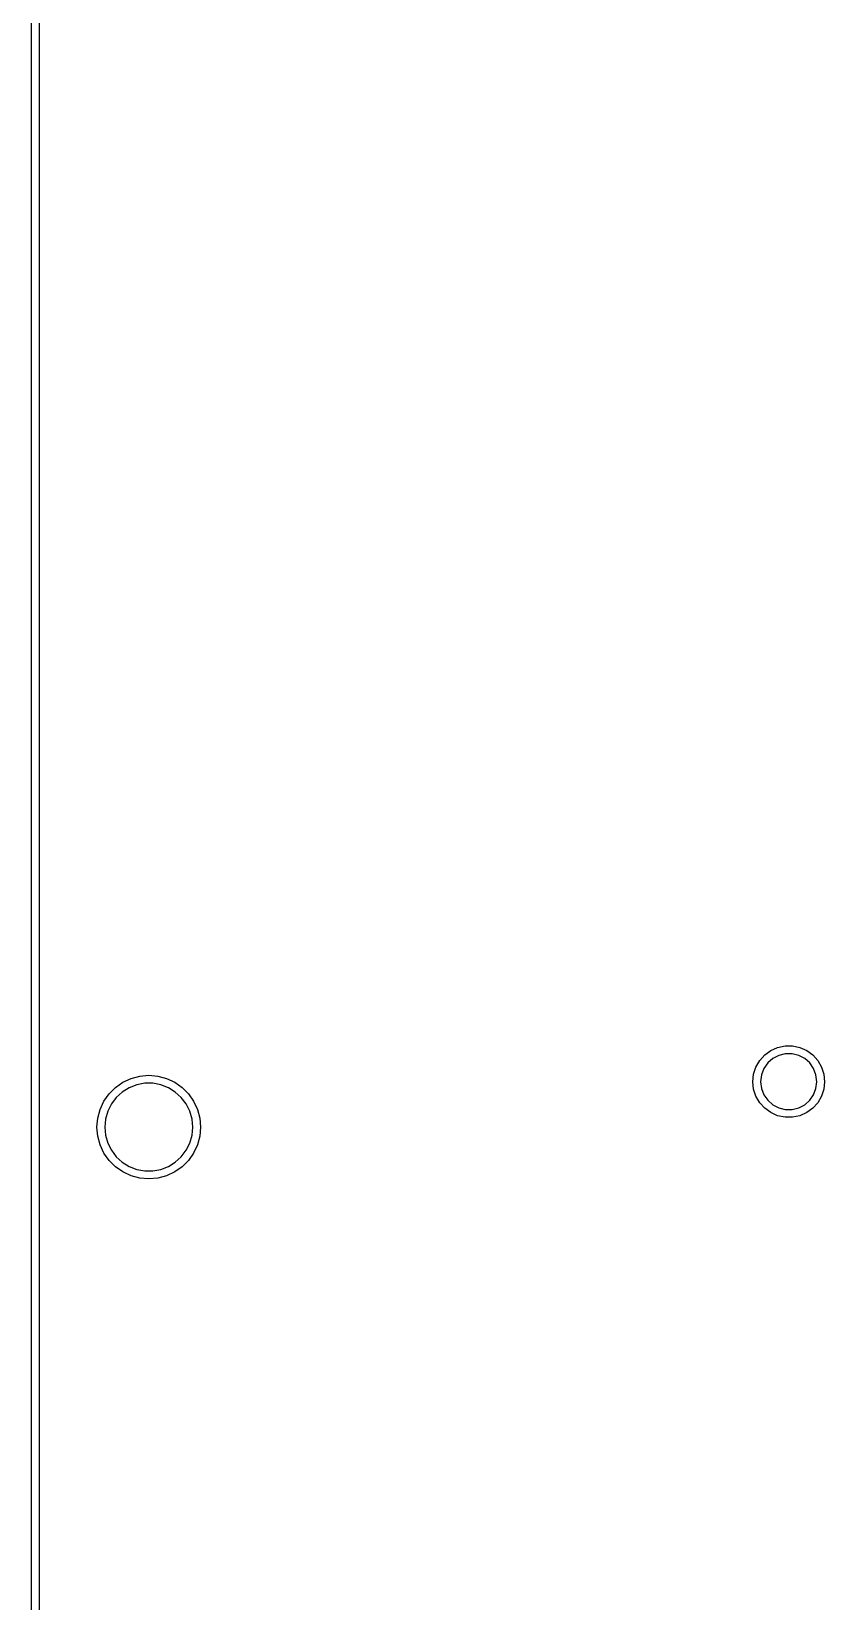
# Model space of a CAD drawing. Extents: x 0 to 6.5, y -7.51 to 0.
# Drawn here: x -0.004 to 0.78, y -3.562 to -2.01 of the extents above; entities that cross this region are included whole.
import ezdxf

# ---------------------------------------------------------------- set-up
doc = ezdxf.new("R2010")
doc.units = 0
doc.header["$MEASUREMENT"] = 0
doc.layers.add('BLACK', color=7, linetype='CONTINUOUS')

msp = doc.modelspace()

# ---------------------------------------------------------------- linework, layer by layer
at = {"layer": 'BLACK', "linetype": 'CONTINUOUS'}
for p, q in [((-0.0039, -5.6292), (-0.0039, -1.8764)), ((0.0039, -1.8787), (0.0039, -5.6269)), ((0.7159, -3.0272), (0.7209, -3.0217)), ((0.7209, -3.0217), (0.7269, -3.0174)), ((0.7288, -3.0252), (0.7238, -3.0296)), ((0.7269, -3.0174), (0.7336, -3.0144)), ((0.7347, -3.0221), (0.7288, -3.0252)), ((0.7336, -3.0144), (0.7409, -3.0128)), ((0.7412, -3.0205), (0.7347, -3.0221)), ((0.7409, -3.0128), (0.7483, -3.0128)), ((0.7479, -3.0205), (0.7412, -3.0205)), ((0.7544, -3.0221), (0.7479, -3.0205)), ((0.7483, -3.0128), (0.7555, -3.0144)), ((0.7604, -3.0252), (0.7544, -3.0221)), ((0.7555, -3.0144), (0.7623, -3.0174)), ((0.7654, -3.0296), (0.7604, -3.0252)), ((0.7623, -3.0174), (0.7683, -3.0217)), ((0.7683, -3.0217), (0.7733, -3.0272)), ((0.7092, -3.0481), (0.7099, -3.0407)), ((0.7099, -3.0407), (0.7122, -3.0336)), ((0.7122, -3.0336), (0.7159, -3.0272)), ((0.72, -3.0352), (0.7176, -3.0414)), ((0.7238, -3.0296), (0.72, -3.0352)), ((0.7692, -3.0352), (0.7654, -3.0296)), ((0.7715, -3.0414), (0.7692, -3.0352)), ((0.7733, -3.0272), (0.777, -3.0336)), ((0.777, -3.0336), (0.7793, -3.0407)), ((0.7793, -3.0407), (0.78, -3.0481)), ((0.0729, -3.0601), (0.0792, -3.0538)), ((0.0792, -3.0538), (0.0865, -3.0487)), ((0.0927, -3.0541), (0.0859, -3.0583)), ((0.0865, -3.0487), (0.0946, -3.0449)), ((0.1002, -3.0512), (0.0927, -3.0541)), ((0.0946, -3.0449), (0.1032, -3.0426)), ((0.1081, -3.0497), (0.1002, -3.0512)), ((0.1032, -3.0426), (0.1121, -3.0418)), ((0.1161, -3.0497), (0.1081, -3.0497)), ((0.1121, -3.0418), (0.121, -3.0426)), ((0.124, -3.0512), (0.1161, -3.0497)), ((0.121, -3.0426), (0.1296, -3.0449)), ((0.1315, -3.0541), (0.124, -3.0512)), ((0.1296, -3.0449), (0.1377, -3.0487)), ((0.1383, -3.0583), (0.1315, -3.0541)), ((0.1377, -3.0487), (0.145, -3.0538)), ((0.145, -3.0538), (0.1513, -3.0601)), ((0.7099, -3.0554), (0.7092, -3.0481)), ((0.7122, -3.0625), (0.7099, -3.0554)), ((0.7176, -3.0414), (0.7168, -3.0481)), ((0.7168, -3.0481), (0.7176, -3.0547)), ((0.7176, -3.0547), (0.72, -3.061)), ((0.7692, -3.061), (0.7715, -3.0547)), ((0.7724, -3.0481), (0.7715, -3.0414)), ((0.7715, -3.0547), (0.7724, -3.0481)), ((0.7793, -3.0554), (0.777, -3.0625)), ((0.78, -3.0481), (0.7793, -3.0554)), ((0.064, -3.0755), (0.0678, -3.0674)), ((0.0678, -3.0674), (0.0729, -3.0601)), ((0.0751, -3.0701), (0.0715, -3.0773)), ((0.0799, -3.0637), (0.0751, -3.0701)), ((0.0859, -3.0583), (0.0799, -3.0637)), ((0.1442, -3.0637), (0.1383, -3.0583)), ((0.1491, -3.0701), (0.1442, -3.0637)), ((0.1526, -3.0773), (0.1491, -3.0701)), ((0.1513, -3.0601), (0.1564, -3.0674)), ((0.1564, -3.0674), (0.1602, -3.0755)), ((0.7159, -3.0689), (0.7122, -3.0625)), ((0.7209, -3.0744), (0.7159, -3.0689)), ((0.72, -3.061), (0.7238, -3.0665)), ((0.7238, -3.0665), (0.7288, -3.0709)), ((0.7288, -3.0709), (0.7347, -3.074)), ((0.7544, -3.074), (0.7604, -3.0709)), ((0.7604, -3.0709), (0.7654, -3.0665)), ((0.7654, -3.0665), (0.7692, -3.061)), ((0.7733, -3.0689), (0.7683, -3.0744)), ((0.777, -3.0625), (0.7733, -3.0689)), ((0.0609, -3.093), (0.0617, -3.0841)), ((0.0617, -3.0841), (0.064, -3.0755)), ((0.0693, -3.085), (0.0686, -3.093)), ((0.0715, -3.0773), (0.0693, -3.085)), ((0.1548, -3.085), (0.1526, -3.0773)), ((0.1556, -3.093), (0.1548, -3.085)), ((0.1602, -3.0755), (0.1625, -3.0841)), ((0.1625, -3.0841), (0.1633, -3.093)), ((0.7269, -3.0787), (0.7209, -3.0744)), ((0.7336, -3.0818), (0.7269, -3.0787)), ((0.7409, -3.0833), (0.7336, -3.0818)), ((0.7347, -3.074), (0.7412, -3.0756)), ((0.7483, -3.0833), (0.7409, -3.0833)), ((0.7412, -3.0756), (0.7479, -3.0756)), ((0.7479, -3.0756), (0.7544, -3.074)), ((0.7555, -3.0818), (0.7483, -3.0833)), ((0.7623, -3.0787), (0.7555, -3.0818)), ((0.7683, -3.0744), (0.7623, -3.0787)), ((0.0617, -3.1019), (0.0609, -3.093)), ((0.064, -3.1105), (0.0617, -3.1019)), ((0.0686, -3.093), (0.0693, -3.101)), ((0.0693, -3.101), (0.0715, -3.1087)), ((0.1526, -3.1087), (0.1548, -3.101)), ((0.1548, -3.101), (0.1556, -3.093)), ((0.1625, -3.1019), (0.1602, -3.1105)), ((0.1633, -3.093), (0.1625, -3.1019)), ((0.0678, -3.1186), (0.064, -3.1105)), ((0.0715, -3.1087), (0.0751, -3.1159)), ((0.0751, -3.1159), (0.0799, -3.1223)), ((0.1442, -3.1223), (0.1491, -3.1159)), ((0.1491, -3.1159), (0.1526, -3.1087)), ((0.1602, -3.1105), (0.1564, -3.1186)), ((0.0729, -3.1259), (0.0678, -3.1186)), ((0.0792, -3.1322), (0.0729, -3.1259)), ((0.0865, -3.1373), (0.0792, -3.1322)), ((0.0799, -3.1223), (0.0859, -3.1277)), ((0.0859, -3.1277), (0.0927, -3.1319)), ((0.0927, -3.1319), (0.1002, -3.1348)), ((0.124, -3.1348), (0.1315, -3.1319)), ((0.1315, -3.1319), (0.1383, -3.1277)), ((0.145, -3.1322), (0.1377, -3.1373)), ((0.1383, -3.1277), (0.1442, -3.1223)), ((0.1513, -3.1259), (0.145, -3.1322)), ((0.1564, -3.1186), (0.1513, -3.1259)), ((0.0946, -3.1411), (0.0865, -3.1373)), ((0.1032, -3.1434), (0.0946, -3.1411)), ((0.1002, -3.1348), (0.1081, -3.1363)), ((0.1121, -3.1442), (0.1032, -3.1434)), ((0.1081, -3.1363), (0.1161, -3.1363)), ((0.121, -3.1434), (0.1121, -3.1442)), ((0.1161, -3.1363), (0.124, -3.1348)), ((0.1296, -3.1411), (0.121, -3.1434)), ((0.1377, -3.1373), (0.1296, -3.1411))]:
    msp.add_line(p, q, dxfattribs=at)

doc.saveas('drawing.dxf')
